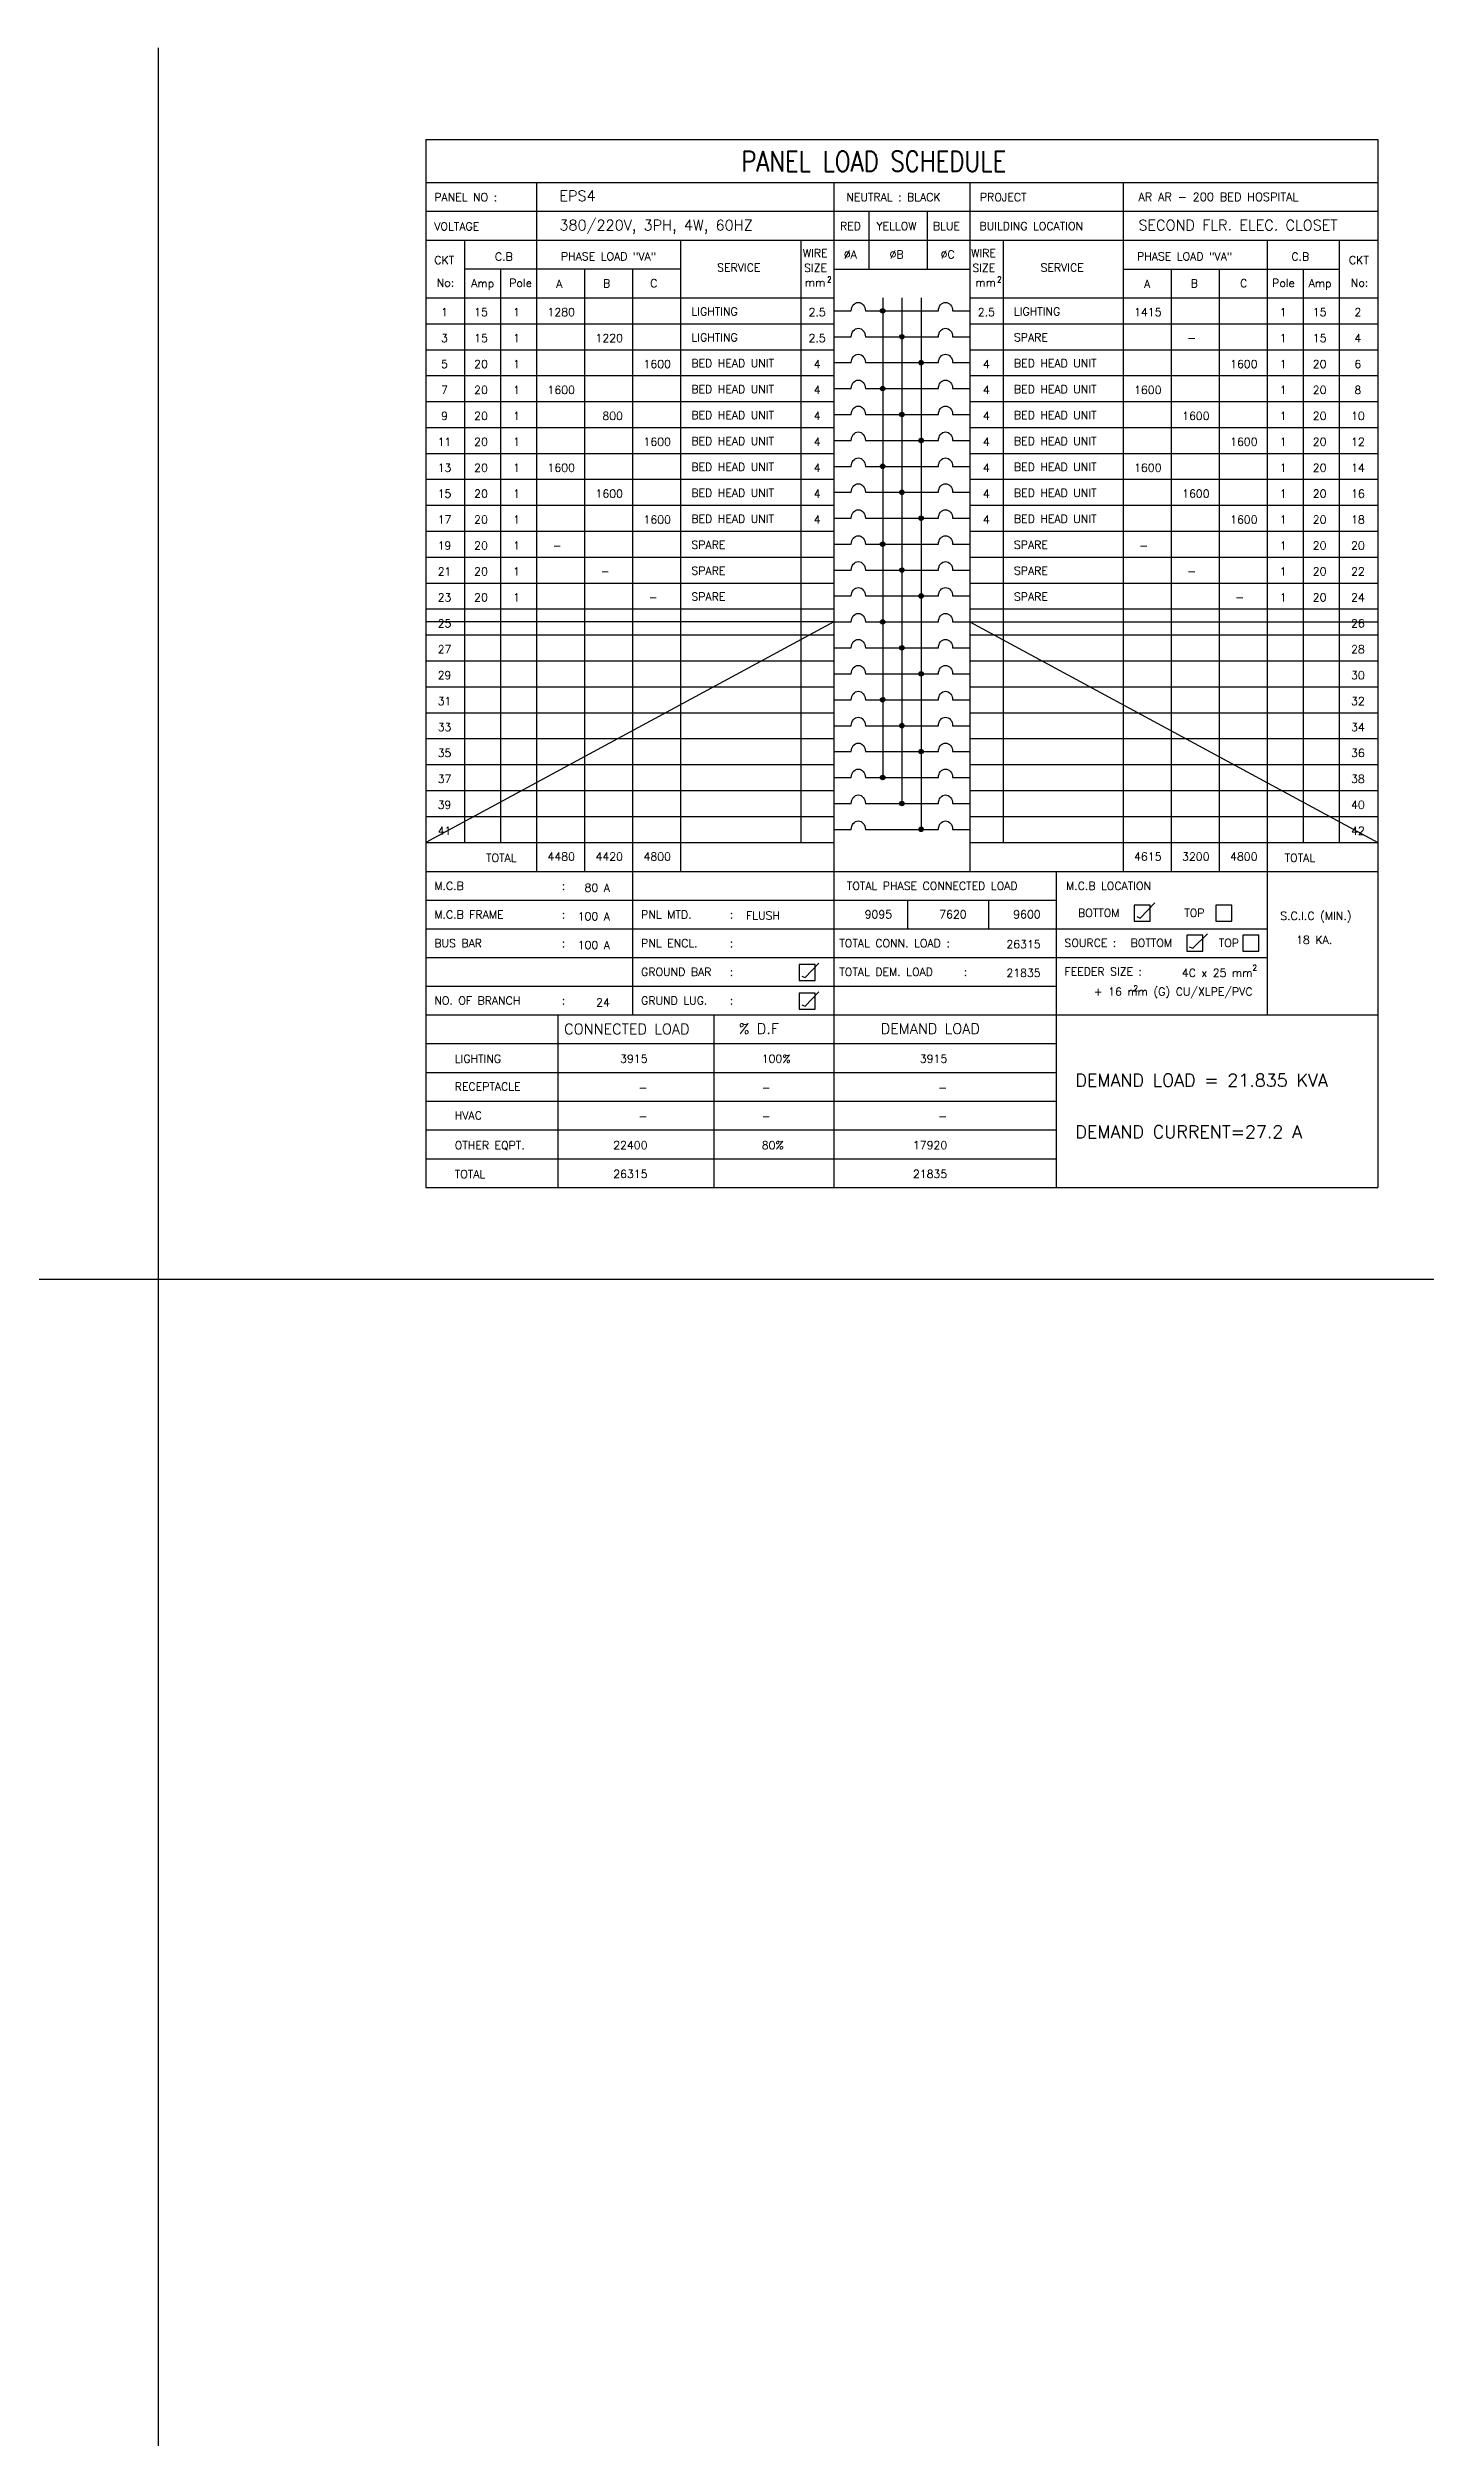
# Model space of a CAD drawing. Extents: x -114326 to -114223, y 38472 to 38552.
# Drawn here: x -114295.7 to -114265.6, y 38500.1 to 38552.2 of the extents above; entities that cross this region are included whole.
import ezdxf
from ezdxf.enums import TextEntityAlignment as Align

# ---------------------------------------------------------------- set-up
doc = ezdxf.new("R2010")
doc.units = 0
doc.header["$MEASUREMENT"] = 0
for name, color, linetype in [('BORDER', 4, 'CONTINUOUS'), ('E-TXT', 2, 'CONTINUOUS'), ('PANEL', 2, 'CONTINUOUS')]:
    doc.layers.add(name, color=color, linetype=linetype)
doc.styles.add('ROMANS', font='ROMANS.shx', dxfattribs={"height": 0.4})
pattern_1 = [(315, (90755.497567, 40591.791381), (0.00864749998874, 0.00864749998874), [])]
pattern_2 = [(315, (90755.497567, 40590.09324), (0.00864749998874, 0.00864749998874), [])]
pattern_3 = [(315, (90755.497567, 40588.395099), (0.00864749998874, 0.00864749998874), [])]
pattern_4 = [(315, (90755.497567, 40586.696957), (0.00864749998874, 0.00864749998874), [])]
pattern_5 = [(315, (90755.497567, 40584.998816), (0.00864749998874, 0.00864749998874), [])]
pattern_6 = [(315, (90755.497567, 40583.300675), (0.00864749998874, 0.00864749998874), [])]

msp = doc.modelspace()

# ---------------------------------------------------------------- hatches: boundary and pattern name
at = {"layer": 'PANEL', "linetype": 'Continuous'}
h = msp.add_hatch(dxfattribs=at)
h.set_pattern_fill('ANSI31', color=256, scale=0.068485, angle=406.041, style=0)
h.set_pattern_definition([(91.040959325, (90755.497567, 40591.791381), (-0.00855917542476, -0.00015552164567), [])])
h.paths.add_polyline_path([(-114277.479, 38546.473, 1), (-114277.381, 38546.473, 1)])
h = msp.add_hatch(dxfattribs=at)
h.set_pattern_fill('ANSI31', color=256, scale=0.097835, angle=270, style=0)
h.set_pattern_definition(pattern_1)
h.paths.add_polyline_path([(-114277.06, 38545.907, 1), (-114276.962, 38545.907, 1)])
h = msp.add_hatch(dxfattribs=at)
h.set_pattern_fill('ANSI31', color=256, scale=0.097835, angle=270, style=0)
h.set_pattern_definition(pattern_1)
h.paths.add_polyline_path([(-114276.543, 38545.341, 1), (-114276.641, 38545.341, 1)])
h = msp.add_hatch(dxfattribs=at)
h.set_pattern_fill('ANSI31', color=256, scale=0.097835, angle=270, style=0)
h.set_pattern_definition(pattern_1)
h.paths.add_polyline_path([(-114277.381, 38544.775, 1), (-114277.479, 38544.775, 1)])
h = msp.add_hatch(dxfattribs=at)
h.set_pattern_fill('ANSI31', color=256, scale=0.097835, angle=270, style=0)
h.set_pattern_definition(pattern_1)
h.paths.add_polyline_path([(-114276.962, 38544.209, 1), (-114277.06, 38544.209, 1)])
h = msp.add_hatch(dxfattribs=at)
h.set_pattern_fill('ANSI31', color=256, scale=0.097835, angle=270, style=0)
h.set_pattern_definition(pattern_1)
h.paths.add_polyline_path([(-114276.543, 38543.643, 1), (-114276.641, 38543.643, 1)])
h = msp.add_hatch(dxfattribs=at)
h.set_pattern_fill('ANSI31', color=256, scale=0.097835, angle=270, style=0)
h.set_pattern_definition(pattern_2)
h.paths.add_polyline_path([(-114277.381, 38543.077, 1), (-114277.479, 38543.077, 1)])
h = msp.add_hatch(dxfattribs=at)
h.set_pattern_fill('ANSI31', color=256, scale=0.097835, angle=270, style=0)
h.set_pattern_definition(pattern_2)
h.paths.add_polyline_path([(-114276.962, 38542.511, 1), (-114277.06, 38542.511, 1)])
h = msp.add_hatch(dxfattribs=at)
h.set_pattern_fill('ANSI31', color=256, scale=0.097835, angle=270, style=0)
h.set_pattern_definition(pattern_2)
h.paths.add_polyline_path([(-114276.543, 38541.945, 1), (-114276.641, 38541.945, 1)])
h = msp.add_hatch(dxfattribs=at)
h.set_pattern_fill('ANSI31', color=256, scale=0.097835, angle=270, style=0)
h.set_pattern_definition(pattern_3)
h.paths.add_polyline_path([(-114277.381, 38541.379, 1), (-114277.479, 38541.379, 1)])
h = msp.add_hatch(dxfattribs=at)
h.set_pattern_fill('ANSI31', color=256, scale=0.097835, angle=270, style=0)
h.set_pattern_definition(pattern_3)
h.paths.add_polyline_path([(-114276.962, 38540.813, 1), (-114277.06, 38540.813, 1)])
h = msp.add_hatch(dxfattribs=at)
h.set_pattern_fill('ANSI31', color=256, scale=0.097835, angle=270, style=0)
h.set_pattern_definition(pattern_3)
h.paths.add_polyline_path([(-114276.543, 38540.247, 1), (-114276.641, 38540.247, 1)])
h = msp.add_hatch(dxfattribs=at)
h.set_pattern_fill('ANSI31', color=256, scale=0.097835, angle=270, style=0)
h.set_pattern_definition(pattern_4)
h.paths.add_polyline_path([(-114277.381, 38539.681, 1), (-114277.479, 38539.681, 1)])
h = msp.add_hatch(dxfattribs=at)
h.set_pattern_fill('ANSI31', color=256, scale=0.097835, angle=270, style=0)
h.set_pattern_definition(pattern_4)
h.paths.add_polyline_path([(-114276.962, 38539.114, 1), (-114277.06, 38539.114, 1)])
h = msp.add_hatch(dxfattribs=at)
h.set_pattern_fill('ANSI31', color=256, scale=0.097835, angle=270, style=0)
h.set_pattern_definition(pattern_4)
h.paths.add_polyline_path([(-114276.543, 38538.548, 1), (-114276.641, 38538.548, 1)])
h = msp.add_hatch(dxfattribs=at)
h.set_pattern_fill('ANSI31', color=256, scale=0.097835, angle=270, style=0)
h.set_pattern_definition(pattern_5)
h.paths.add_polyline_path([(-114277.381, 38537.982, 1), (-114277.479, 38537.982, 1)])
h = msp.add_hatch(dxfattribs=at)
h.set_pattern_fill('ANSI31', color=256, scale=0.097835, angle=270, style=0)
h.set_pattern_definition(pattern_5)
h.paths.add_polyline_path([(-114276.962, 38537.416, 1), (-114277.06, 38537.416, 1)])
h = msp.add_hatch(dxfattribs=at)
h.set_pattern_fill('ANSI31', color=256, scale=0.097835, angle=270, style=0)
h.set_pattern_definition(pattern_5)
h.paths.add_polyline_path([(-114276.543, 38536.85, 1), (-114276.641, 38536.85, 1)])
h = msp.add_hatch(dxfattribs=at)
h.set_pattern_fill('ANSI31', color=256, scale=0.097835, angle=270, style=0)
h.set_pattern_definition(pattern_6)
h.paths.add_polyline_path([(-114277.381, 38536.284, 1), (-114277.479, 38536.284, 1)])
h = msp.add_hatch(dxfattribs=at)
h.set_pattern_fill('ANSI31', color=256, scale=0.097835, angle=270, style=0)
h.set_pattern_definition(pattern_6)
h.paths.add_polyline_path([(-114276.962, 38535.718, 1), (-114277.06, 38535.718, 1)])
h = msp.add_hatch(dxfattribs=at)
h.set_pattern_fill('ANSI31', color=256, scale=0.097835, angle=270, style=0)
h.set_pattern_definition(pattern_6)
h.paths.add_polyline_path([(-114276.543, 38535.152, 1), (-114276.641, 38535.152, 1)])

# ---------------------------------------------------------------- linework, layer by layer
at = {"layer": 'BORDER', "color": 1}
for p, q in [((-114293.253, 38552.215), (-114293.253, 38472.115)), ((-114325.736, 38525.332), (-114222.631, 38525.332))]:
    msp.add_line(p, q, dxfattribs=at)
at = {"layer": 'PANEL', "color": 6}
for p, q in [((-114287.406, 38550.215), (-114287.406, 38527.332)), ((-114287.406, 38550.215), (-114266.616, 38550.215)), ((-114266.616, 38550.215), (-114266.616, 38527.332)), ((-114287.406, 38527.332), (-114266.616, 38527.332))]:
    msp.add_line(p, q, dxfattribs=at)
at = {"layer": 'PANEL', "color": 2}
for p, q in [((-114287.406, 38549.272), (-114266.616, 38549.272)), ((-114278.496, 38549.272), (-114278.496, 38534.236)), ((-114275.526, 38549.272), (-114275.526, 38534.236)), ((-114287.406, 38548.014), (-114266.616, 38548.014)), ((-114278.496, 38547.382), (-114275.526, 38547.382)), ((-114287.406, 38534.236), (-114266.616, 38534.236))]:
    msp.add_line(p, q, dxfattribs=at)
at = {"layer": 'PANEL', "color": 11}
for p, q in [((-114284.987, 38549.272), (-114284.987, 38534.236)), ((-114272.18, 38549.272), (-114272.18, 38534.236)), ((-114286.559, 38548.014), (-114286.559, 38534.869)), ((-114281.842, 38548.014), (-114281.842, 38534.236)), ((-114279.221, 38548.014), (-114279.221, 38534.869)), ((-114274.8, 38548.014), (-114274.8, 38534.869)), ((-114269.035, 38548.014), (-114269.035, 38531.106)), ((-114267.463, 38548.014), (-114267.463, 38534.869)), ((-114281.842, 38547.385), (-114286.559, 38547.385)), ((-114285.773, 38547.385), (-114285.773, 38534.869)), ((-114283.939, 38547.385), (-114283.939, 38534.236)), ((-114282.89, 38547.385), (-114282.89, 38531.106)), ((-114272.18, 38547.385), (-114267.463, 38547.385)), ((-114271.131, 38547.385), (-114271.131, 38534.236)), ((-114270.083, 38547.385), (-114270.083, 38534.236)), ((-114268.249, 38547.385), (-114268.249, 38534.869)), ((-114287.406, 38546.756), (-114278.496, 38546.756)), ((-114275.526, 38546.756), (-114266.616, 38546.756)), ((-114287.406, 38546.19), (-114278.496, 38546.19)), ((-114275.526, 38546.19), (-114266.616, 38546.19)), ((-114287.406, 38545.624), (-114278.496, 38545.624)), ((-114275.526, 38545.624), (-114266.616, 38545.624)), ((-114287.406, 38545.058), (-114278.496, 38545.058)), ((-114275.526, 38545.058), (-114266.616, 38545.058)), ((-114287.406, 38544.492), (-114278.496, 38544.492)), ((-114275.526, 38544.492), (-114266.616, 38544.492)), ((-114287.406, 38543.926), (-114278.496, 38543.926)), ((-114275.526, 38543.926), (-114266.616, 38543.926)), ((-114287.406, 38543.36), (-114278.496, 38543.36)), ((-114275.526, 38543.36), (-114266.616, 38543.36)), ((-114287.406, 38542.794), (-114278.496, 38542.794)), ((-114275.526, 38542.794), (-114266.616, 38542.794)), ((-114287.406, 38542.228), (-114278.496, 38542.228)), ((-114275.526, 38542.228), (-114266.616, 38542.228)), ((-114287.406, 38541.662), (-114278.496, 38541.662)), ((-114275.526, 38541.662), (-114266.616, 38541.662)), ((-114287.406, 38541.096), (-114278.496, 38541.096)), ((-114275.526, 38541.096), (-114266.616, 38541.096)), ((-114287.406, 38540.53), (-114278.496, 38540.53)), ((-114275.526, 38540.53), (-114266.616, 38540.53)), ((-114287.406, 38539.964), (-114278.496, 38539.964)), ((-114275.526, 38539.964), (-114266.616, 38539.964)), ((-114287.406, 38539.397), (-114278.496, 38539.397)), ((-114275.526, 38539.397), (-114266.616, 38539.397)), ((-114287.406, 38538.831), (-114278.496, 38538.831)), ((-114275.526, 38538.831), (-114266.616, 38538.831)), ((-114287.406, 38538.265), (-114278.496, 38538.265)), ((-114275.526, 38538.265), (-114266.616, 38538.265)), ((-114287.406, 38537.699), (-114278.496, 38537.699)), ((-114275.526, 38537.699), (-114266.616, 38537.699)), ((-114287.406, 38537.133), (-114278.496, 38537.133)), ((-114275.526, 38537.133), (-114266.616, 38537.133)), ((-114287.406, 38536.567), (-114278.496, 38536.567)), ((-114275.526, 38536.567), (-114266.616, 38536.567)), ((-114287.406, 38536.001), (-114278.496, 38536.001)), ((-114275.526, 38536.001), (-114266.616, 38536.001)), ((-114287.406, 38535.435), (-114278.496, 38535.435)), ((-114275.526, 38535.435), (-114266.616, 38535.435)), ((-114287.406, 38534.869), (-114278.496, 38534.869)), ((-114275.526, 38534.869), (-114266.616, 38534.869)), ((-114278.496, 38534.236), (-114278.496, 38527.332)), ((-114273.644, 38534.236), (-114273.644, 38531.106)), ((-114287.406, 38533.61), (-114273.644, 38533.61)), ((-114276.89, 38533.61), (-114276.89, 38532.984)), ((-114275.119, 38533.61), (-114275.119, 38532.984)), ((-114287.406, 38532.984), (-114269.035, 38532.984)), ((-114287.406, 38532.358), (-114269.035, 38532.358)), ((-114287.406, 38531.732), (-114273.644, 38531.732)), ((-114287.406, 38531.106), (-114266.616, 38531.106)), ((-114284.525, 38531.106), (-114284.525, 38527.332)), ((-114281.116, 38531.106), (-114281.116, 38527.332)), ((-114273.644, 38531.106), (-114273.644, 38527.332)), ((-114287.406, 38530.477), (-114273.644, 38530.477)), ((-114287.406, 38529.848), (-114273.644, 38529.848)), ((-114287.406, 38529.219), (-114273.644, 38529.219)), ((-114287.406, 38528.59), (-114273.644, 38528.59)), ((-114287.406, 38527.961), (-114273.644, 38527.961))]:
    msp.add_line(p, q, dxfattribs=at)
at = {"layer": 'PANEL'}
for p, q in [((-114287.406, 38548.646), (-114266.616, 38548.646)), ((-114277.726, 38547.382), (-114277.726, 38548.646)), ((-114276.45, 38547.382), (-114276.45, 38548.646)), ((-114277.43, 38546.756), (-114277.43, 38536.284)), ((-114277.011, 38546.756), (-114277.011, 38535.718)), ((-114276.592, 38546.756), (-114276.592, 38535.152)), ((-114278.496, 38546.473), (-114278.117, 38546.473)), ((-114277.809, 38546.473), (-114276.213, 38546.473)), ((-114275.905, 38546.473), (-114275.526, 38546.473)), ((-114278.496, 38545.907), (-114278.117, 38545.907)), ((-114277.809, 38545.907), (-114276.213, 38545.907)), ((-114275.905, 38545.907), (-114275.526, 38545.907)), ((-114278.496, 38545.341), (-114278.117, 38545.341)), ((-114277.809, 38545.341), (-114276.213, 38545.341)), ((-114275.905, 38545.341), (-114275.526, 38545.341)), ((-114278.496, 38544.775), (-114278.117, 38544.775)), ((-114277.809, 38544.775), (-114276.213, 38544.775)), ((-114275.905, 38544.775), (-114275.526, 38544.775)), ((-114278.496, 38544.209), (-114278.117, 38544.209)), ((-114277.809, 38544.209), (-114276.213, 38544.209)), ((-114275.905, 38544.209), (-114275.526, 38544.209)), ((-114278.496, 38543.643), (-114278.117, 38543.643)), ((-114277.809, 38543.643), (-114276.213, 38543.643)), ((-114275.905, 38543.643), (-114275.526, 38543.643)), ((-114278.496, 38543.077), (-114278.117, 38543.077)), ((-114277.809, 38543.077), (-114276.213, 38543.077)), ((-114275.905, 38543.077), (-114275.526, 38543.077)), ((-114278.496, 38542.511), (-114278.117, 38542.511)), ((-114277.809, 38542.511), (-114276.213, 38542.511)), ((-114275.905, 38542.511), (-114275.526, 38542.511)), ((-114278.496, 38541.945), (-114278.117, 38541.945)), ((-114277.809, 38541.945), (-114276.213, 38541.945)), ((-114275.905, 38541.945), (-114275.526, 38541.945)), ((-114278.496, 38541.379), (-114278.117, 38541.379)), ((-114277.809, 38541.379), (-114276.213, 38541.379)), ((-114275.905, 38541.379), (-114275.526, 38541.379)), ((-114278.496, 38540.813), (-114278.117, 38540.813)), ((-114277.809, 38540.813), (-114276.213, 38540.813)), ((-114275.905, 38540.813), (-114275.526, 38540.813)), ((-114278.496, 38540.247), (-114278.117, 38540.247)), ((-114277.809, 38540.247), (-114276.213, 38540.247)), ((-114275.905, 38540.247), (-114275.526, 38540.247)), ((-114278.496, 38539.681), (-114278.117, 38539.681)), ((-114277.809, 38539.681), (-114276.213, 38539.681)), ((-114275.905, 38539.681), (-114275.526, 38539.681)), ((-114278.496, 38539.114), (-114278.117, 38539.114)), ((-114277.809, 38539.114), (-114276.213, 38539.114)), ((-114275.905, 38539.114), (-114275.526, 38539.114)), ((-114278.496, 38538.548), (-114278.117, 38538.548)), ((-114277.809, 38538.548), (-114276.213, 38538.548)), ((-114275.905, 38538.548), (-114275.526, 38538.548)), ((-114278.496, 38537.982), (-114278.117, 38537.982)), ((-114277.809, 38537.982), (-114276.213, 38537.982)), ((-114275.905, 38537.982), (-114275.526, 38537.982)), ((-114278.496, 38537.416), (-114278.117, 38537.416)), ((-114277.809, 38537.416), (-114276.213, 38537.416)), ((-114275.905, 38537.416), (-114275.526, 38537.416)), ((-114278.496, 38536.85), (-114278.117, 38536.85)), ((-114277.809, 38536.85), (-114276.213, 38536.85)), ((-114275.905, 38536.85), (-114275.526, 38536.85)), ((-114278.496, 38536.284), (-114278.117, 38536.284)), ((-114277.809, 38536.284), (-114276.213, 38536.284)), ((-114275.905, 38536.284), (-114275.526, 38536.284)), ((-114278.496, 38535.718), (-114278.117, 38535.718)), ((-114277.809, 38535.718), (-114276.213, 38535.718)), ((-114275.905, 38535.718), (-114275.526, 38535.718)), ((-114278.496, 38535.152), (-114278.117, 38535.152)), ((-114277.809, 38535.152), (-114276.213, 38535.152)), ((-114275.905, 38535.152), (-114275.526, 38535.152)), ((-114271.808, 38533.216), (-114271.489, 38533.549)), ((-114271.884, 38533.247), (-114271.808, 38533.216)), ((-114270.736, 38532.591), (-114270.661, 38532.561)), ((-114270.661, 38532.561), (-114270.342, 38532.874)), ((-114279.196, 38531.951), (-114279.121, 38531.921)), ((-114279.121, 38531.921), (-114278.822, 38532.233)), ((-114279.121, 38531.293), (-114278.822, 38531.606)), ((-114279.196, 38531.323), (-114279.121, 38531.293))]:
    msp.add_line(p, q, dxfattribs=at)
at = {"layer": 'PANEL', "color": 7}
for p, q in [((-114278.496, 38539.681), (-114287.406, 38534.869)), ((-114278.496, 38539.681), (-114287.406, 38539.681)), ((-114275.526, 38539.681), (-114266.616, 38534.869)), ((-114275.526, 38539.681), (-114266.616, 38539.681))]:
    msp.add_line(p, q, dxfattribs=at)
at = {"layer": 'PANEL', "color": 11}
for points in [[(-114271.591, 38533.5), (-114271.941, 38533.5), (-114271.941, 38533.15), (-114271.591, 38533.15)], [(-114269.807, 38533.5), (-114270.157, 38533.5), (-114270.157, 38533.15), (-114269.807, 38533.15)], [(-114270.444, 38532.844), (-114270.793, 38532.844), (-114270.793, 38532.495), (-114270.444, 38532.495)], [(-114269.217, 38532.844), (-114269.566, 38532.844), (-114269.566, 38532.495), (-114269.217, 38532.495)], [(-114278.904, 38532.204), (-114279.253, 38532.204), (-114279.253, 38531.855), (-114278.904, 38531.855)], [(-114278.904, 38531.576), (-114279.253, 38531.576), (-114279.253, 38531.227), (-114278.904, 38531.227)]]:
    msp.add_lwpolyline(points, close=True, dxfattribs=at)
at = {"layer": 'PANEL'}
for centre in [(-114277.43, 38546.473), (-114277.011, 38545.907), (-114276.592, 38545.341), (-114277.43, 38544.775), (-114277.011, 38544.209), (-114276.592, 38543.643), (-114277.43, 38543.077), (-114277.011, 38542.511), (-114276.592, 38541.945), (-114277.43, 38541.379), (-114277.011, 38540.813), (-114276.592, 38540.247), (-114277.43, 38539.681), (-114277.011, 38539.114), (-114276.592, 38538.548), (-114277.43, 38537.982), (-114277.011, 38537.416), (-114276.592, 38536.85), (-114277.43, 38536.284), (-114277.011, 38535.718), (-114276.592, 38535.152)]:
    msp.add_circle(centre, 0.0489, dxfattribs=at)
at = {"layer": 'PANEL', "extrusion": (0, 0, -1)}
for centre in [(-114277.963, 38546.473), (-114276.059, 38546.473), (-114277.963, 38545.907), (-114276.059, 38545.907), (-114277.963, 38545.341), (-114276.059, 38545.341), (-114277.963, 38544.775), (-114276.059, 38544.775), (-114277.963, 38544.209), (-114276.059, 38544.209), (-114277.963, 38543.643), (-114276.059, 38543.643), (-114277.963, 38543.077), (-114276.059, 38543.077), (-114277.963, 38542.511), (-114276.059, 38542.511), (-114277.963, 38541.945), (-114276.059, 38541.945), (-114277.963, 38541.379), (-114276.059, 38541.379), (-114277.963, 38540.813), (-114276.059, 38540.813), (-114277.963, 38540.247), (-114276.059, 38540.247), (-114277.963, 38539.681), (-114276.059, 38539.681), (-114277.963, 38539.114), (-114276.059, 38539.114), (-114277.963, 38538.548), (-114276.059, 38538.548), (-114277.963, 38537.982), (-114276.059, 38537.982), (-114277.963, 38537.416), (-114276.059, 38537.416), (-114277.963, 38536.85), (-114276.059, 38536.85), (-114277.963, 38536.284), (-114276.059, 38536.284), (-114277.963, 38535.718), (-114276.059, 38535.718), (-114277.963, 38535.152), (-114276.059, 38535.152)]:
    msp.add_ellipse(centre, major_axis=(0, 0.185), ratio=0.833333, start_param=-1.570796, end_param=1.570796, dxfattribs=at)

# ---------------------------------------------------------------- texts
at = {"layer": 'E-TXT', "style": 'ROMANS'}
for s, height, p in [('EPS4', 0.2306, (-114284.489, 38548.867)), ('AR AR - 200 BED HOSPITAL', 0.18169, (-114271.847, 38548.869)), ('380/220V, 3PH, 4W, 60HZ', 0.23061, (-114284.489, 38548.227)), ('SECOND FLR. ELEC. CLOSET', 0.23061, (-114271.847, 38548.227)), ('15', 0.1747, (-114286.351, 38546.357)), ('15', 0.1747, (-114268.04, 38546.357)), ('15', 0.1747, (-114286.351, 38545.791)), ('15', 0.1747, (-114268.04, 38545.791)), ('20', 0.1747, (-114286.351, 38545.224)), ('20', 0.1747, (-114268.04, 38545.224)), ('20', 0.1747, (-114286.351, 38544.658)), ('20', 0.1747, (-114268.04, 38544.658)), ('20', 0.1747, (-114286.351, 38544.092)), ('20', 0.1747, (-114268.04, 38544.092)), ('20', 0.1747, (-114286.351, 38543.526)), ('20', 0.1747, (-114268.04, 38543.526)), ('20', 0.1747, (-114286.351, 38542.96)), ('20', 0.1747, (-114268.04, 38542.96)), ('20', 0.1747, (-114286.351, 38542.394)), ('20', 0.1747, (-114268.04, 38542.394)), ('20', 0.1747, (-114286.351, 38541.828)), ('20', 0.1747, (-114268.04, 38541.828)), ('20', 0.1747, (-114286.351, 38541.262)), ('20', 0.1747, (-114268.04, 38541.262)), ('20', 0.1747, (-114286.351, 38540.696)), ('20', 0.1747, (-114268.04, 38540.696)), ('20', 0.1747, (-114286.351, 38540.13)), ('20', 0.1747, (-114268.04, 38540.13))]:
    msp.add_text(s, height=height, dxfattribs=at).set_placement(p)
for s, height, p in [('1', 0.175, (-114285.426, 38546.443)), ('2.5', 0.1747, (-114278.862, 38546.443)), ('2.5', 0.1747, (-114275.167, 38546.443)), ('1', 0.175, (-114268.688, 38546.443)), ('1', 0.175, (-114285.426, 38545.877)), ('2.5', 0.1747, (-114278.862, 38545.877)), ('1', 0.175, (-114268.688, 38545.877)), ('1', 0.175, (-114285.426, 38545.311)), ('4', 0.175, (-114278.862, 38545.311)), ('4', 0.175, (-114275.167, 38545.311)), ('1', 0.175, (-114268.688, 38545.311)), ('1', 0.175, (-114285.426, 38544.745)), ('4', 0.175, (-114278.862, 38544.745)), ('4', 0.175, (-114275.167, 38544.745)), ('1', 0.175, (-114268.688, 38544.745)), ('1', 0.175, (-114285.426, 38544.179)), ('4', 0.175, (-114278.862, 38544.179)), ('4', 0.175, (-114275.167, 38544.179)), ('1', 0.175, (-114268.688, 38544.179)), ('1', 0.175, (-114285.426, 38543.613)), ('4', 0.175, (-114278.862, 38543.613)), ('4', 0.175, (-114275.167, 38543.613)), ('1', 0.175, (-114268.688, 38543.613)), ('1', 0.175, (-114285.426, 38543.047)), ('4', 0.175, (-114278.862, 38543.047)), ('4', 0.175, (-114275.167, 38543.047)), ('1', 0.175, (-114268.688, 38543.047)), ('1', 0.175, (-114285.426, 38542.481)), ('4', 0.175, (-114278.862, 38542.481)), ('4', 0.175, (-114278.862, 38542.481)), ('4', 0.175, (-114275.167, 38542.481)), ('4', 0.175, (-114275.167, 38542.481)), ('1', 0.175, (-114268.688, 38542.481)), ('1', 0.175, (-114285.426, 38541.914)), ('4', 0.175, (-114278.862, 38541.914)), ('4', 0.175, (-114278.862, 38541.914)), ('4', 0.175, (-114275.167, 38541.914)), ('4', 0.175, (-114275.167, 38541.914)), ('1', 0.175, (-114268.688, 38541.914)), ('1', 0.175, (-114285.426, 38541.348)), ('1', 0.175, (-114268.688, 38541.348)), ('1', 0.175, (-114285.426, 38540.782)), ('1', 0.175, (-114268.688, 38540.782)), ('1', 0.175, (-114285.426, 38540.216)), ('1', 0.175, (-114268.688, 38540.216))]:
    msp.add_text(s, height=height, dxfattribs=at).set_placement(p, align=Align.MIDDLE)
for s, height, p in [('1280', 0.1747, (-114284.15, 38546.357)), ('1415', 0.1747, (-114271.343, 38546.357)), ('1220', 0.1747, (-114283.101, 38545.791)), ('-', 0.175, (-114270.586, 38545.791)), ('1600', 0.1747, (-114282.053, 38545.224)), ('1600', 0.1747, (-114269.246, 38545.224)), ('1600', 0.1747, (-114284.15, 38544.658)), ('1600', 0.1747, (-114271.343, 38544.658)), ('800', 0.1747, (-114283.101, 38544.092)), ('1600', 0.1747, (-114270.294, 38544.092)), ('1600', 0.1747, (-114282.053, 38543.526)), ('1600', 0.1747, (-114269.246, 38543.526)), ('1600', 0.1747, (-114284.15, 38542.96)), ('1600', 0.1747, (-114271.343, 38542.96)), ('1600', 0.1747, (-114283.101, 38542.394)), ('1600', 0.1747, (-114270.294, 38542.394)), ('1600', 0.1747, (-114282.053, 38541.828)), ('1600', 0.1747, (-114269.246, 38541.828)), ('-', 0.175, (-114284.441, 38541.262)), ('-', 0.175, (-114271.634, 38541.262)), ('-', 0.175, (-114283.393, 38540.696)), ('-', 0.175, (-114270.586, 38540.696)), ('-', 0.175, (-114282.345, 38540.13)), ('-', 0.175, (-114269.538, 38540.13)), ('4480', 0.1747, (-114284.15, 38534.47)), ('4420', 0.1747, (-114283.101, 38534.47)), ('4800', 0.1747, (-114282.053, 38534.47)), ('4615', 0.1747, (-114271.343, 38534.47)), ('3200', 0.1747, (-114270.294, 38534.47)), ('4800', 0.1747, (-114269.246, 38534.47)), ('80 A', 0.1747, (-114283.387, 38533.792)), ('100 A', 0.1747, (-114283.387, 38533.166)), ('FLUSH', 0.1747, (-114279.673, 38533.184)), ('9095', 0.1747, (-114277.226, 38533.21)), ('7620', 0.1747, (-114275.597, 38533.21)), ('9600', 0.1747, (-114273.981, 38533.21)), ('100 A', 0.1747, (-114283.387, 38532.54)), ('26315', 0.1747, (-114273.981, 38532.558)), ('21835', 0.1747, (-114273.981, 38531.932)), ('4C x 25 mm', 0.1747, (-114269.356, 38531.932)), ('2', 0.122, (-114269.256, 38532.07)), ('24', 0.1747, (-114283.387, 38531.288)), ('+ 16 mm (G) CU/XLPE/PVC', 0.17471, (-114269.356, 38531.522)), ('2', 0.122, (-114271.852, 38531.619)), ('3915', 0.1747, (-114282.565, 38530.058)), ('3915', 0.1747, (-114276.022, 38530.058)), ('-', 0.175, (-114282.565, 38529.429)), ('-', 0.175, (-114276.022, 38529.429)), ('-', 0.175, (-114282.565, 38528.8)), ('-', 0.175, (-114276.022, 38528.8)), ('22400', 0.1747, (-114282.565, 38528.171)), ('17920', 0.1747, (-114276.022, 38528.171)), ('26315', 0.1747, (-114282.565, 38527.542)), ('21835', 0.1747, (-114276.022, 38527.542))]:
    msp.add_text(s, height=height, dxfattribs=at).set_placement(p, align=Align.RIGHT)
at = {"layer": 'PANEL', "color": 6, "style": 'ROMANS', "width": 0.833333}
msp.add_text('PANEL LOAD SCHEDULE', height=0.44026, dxfattribs=at).set_placement((-114280.521, 38549.516))
at = {"layer": 'PANEL', "style": 'ROMANS'}
for s, height, p in [('PANEL NO :', 0.1747, (-114287.221, 38548.867)), ('NEUTRAL : BLACK', 0.17471, (-114278.224, 38548.867)), ('PROJECT', 0.1747, (-114275.308, 38548.867)), ('VOLTAGE', 0.1747, (-114287.221, 38548.229)), ('RED', 0.1747, (-114278.361, 38548.235)), ('YELLOW', 0.1747, (-114277.568, 38548.235)), ('BLUE', 0.1747, (-114276.334, 38548.235)), ('BUILDING LOCATION', 0.17471, (-114275.317, 38548.235)), ('CKT', 0.1747, (-114287.221, 38547.493)), ('C.B', 0.1747, (-114285.897, 38547.568)), ('PHASE LOAD "VA"', 0.17471, (-114284.457, 38547.574)), ('WIRE', 0.1747, (-114279.173, 38547.644)), ('%%CA', 0.1747, (-114278.28, 38547.616)), ('%%CB', 0.1747, (-114277.28, 38547.616)), ('%%CC', 0.1747, (-114276.165, 38547.616)), ('WIRE', 0.1747, (-114275.498, 38547.644)), ('PHASE LOAD "VA"', 0.17471, (-114271.878, 38547.574)), ('C.B', 0.1747, (-114268.508, 38547.568)), ('CKT', 0.1747, (-114267.25, 38547.493)), ('No:', 0.1747, (-114287.169, 38547)), ('Amp', 0.1747, (-114286.415, 38546.986)), ('Pole', 0.1747, (-114285.585, 38546.993)), ('A', 0.175, (-114284.559, 38546.977)), ('B', 0.175, (-114283.535, 38546.985)), ('C', 0.175, (-114282.507, 38546.987)), ('SERVICE', 0.1747, (-114281.045, 38547.329)), ('SIZE', 0.1747, (-114279.147, 38547.323)), ('mm', 0.1747, (-114279.131, 38547.002)), ('SIZE', 0.1747, (-114275.473, 38547.323)), ('mm', 0.1747, (-114275.407, 38547.002)), ('SERVICE', 0.1747, (-114273.984, 38547.329)), ('A', 0.175, (-114271.723, 38546.977)), ('B', 0.175, (-114270.705, 38546.985)), ('C', 0.175, (-114269.628, 38546.987)), ('Pole', 0.1747, (-114268.928, 38546.993)), ('Amp', 0.1747, (-114268.13, 38546.986)), ('No:', 0.1747, (-114267.21, 38547)), ('LIGHTING', 0.1747, (-114281.607, 38546.372)), ('LIGHTING', 0.1747, (-114274.565, 38546.372)), ('LIGHTING', 0.1747, (-114281.607, 38545.806)), ('SPARE', 0.1747, (-114274.565, 38545.806)), ('BED HEAD UNIT', 0.17471, (-114281.607, 38545.24)), ('BED HEAD UNIT', 0.17471, (-114274.565, 38545.24)), ('BED HEAD UNIT', 0.17471, (-114281.607, 38544.674)), ('BED HEAD UNIT', 0.17471, (-114274.565, 38544.674)), ('BED HEAD UNIT', 0.17471, (-114281.607, 38544.108)), ('BED HEAD UNIT', 0.17471, (-114274.565, 38544.108)), ('BED HEAD UNIT', 0.17471, (-114281.607, 38543.542)), ('BED HEAD UNIT', 0.17471, (-114274.565, 38543.542)), ('BED HEAD UNIT', 0.17471, (-114281.607, 38542.976)), ('BED HEAD UNIT', 0.17471, (-114274.565, 38542.976)), ('BED HEAD UNIT', 0.17471, (-114281.607, 38542.41)), ('BED HEAD UNIT', 0.17471, (-114274.565, 38542.41)), ('BED HEAD UNIT', 0.17471, (-114281.607, 38541.844)), ('BED HEAD UNIT', 0.17471, (-114274.565, 38541.844)), ('SPARE', 0.1747, (-114281.607, 38541.278)), ('SPARE', 0.1747, (-114274.565, 38541.278)), ('SPARE', 0.1747, (-114281.607, 38540.712)), ('SPARE', 0.1747, (-114274.565, 38540.712)), ('SPARE', 0.1747, (-114281.607, 38540.146)), ('SPARE', 0.1747, (-114274.565, 38540.146)), ('TOTAL', 0.1747, (-114286.091, 38534.443)), ('TOTAL', 0.1747, (-114268.654, 38534.443)), ('M.C.B', 0.1747, (-114287.221, 38533.831)), (':', 0.175, (-114284.439, 38533.831)), ('TOTAL PHASE CONNECTED LOAD', 0.17471, (-114278.214, 38533.831)), ('M.C.B LOCATION', 0.17471, (-114273.428, 38533.831)), ('M.C.B FRAME', 0.17471, (-114287.221, 38533.205)), (':', 0.175, (-114284.439, 38533.205)), ('PNL MTD.', 0.1747, (-114282.705, 38533.205)), (':', 0.175, (-114280.771, 38533.205)), ('BOTTOM', 0.1747, (-114273.166, 38533.242)), ('TOP', 0.1747, (-114270.846, 38533.242)), ('S.C.I.C (MIN.)', 0.17471, (-114268.75, 38533.176)), ('BUS BAR', 0.1747, (-114287.221, 38532.579)), (':', 0.175, (-114284.439, 38532.579)), ('PNL ENCL.', 0.1747, (-114282.705, 38532.579)), (':', 0.175, (-114280.771, 38532.579)), ('TOTAL CONN. LOAD :', 0.17471, (-114278.378, 38532.579)), ('SOURCE :', 0.1747, (-114273.461, 38532.586)), ('BOTTOM', 0.1747, (-114272.018, 38532.586)), ('TOP', 0.1747, (-114270.092, 38532.586)), ('18 KA.', 0.1747, (-114268.404, 38532.652)), ('GROUND BAR', 0.1747, (-114282.705, 38531.953)), (':', 0.175, (-114280.771, 38531.953)), ('TOTAL DEM. LOAD ', 0.17471, (-114278.378, 38531.953)), (':', 0.175, (-114275.657, 38531.953)), ('FEEDER SIZE :', 0.17471, (-114273.461, 38531.96)), ('NO. OF BRANCH', 0.17471, (-114287.221, 38531.327)), (':', 0.175, (-114284.439, 38531.327)), ('GRUND LUG.', 0.1747, (-114282.705, 38531.327)), (':', 0.175, (-114280.771, 38531.327)), ('CONNECTED LOAD', 0.23061, (-114284.385, 38530.679)), ('% D.F', 0.2306, (-114280.574, 38530.686)), ('DEMAND LOAD', 0.23061, (-114277.473, 38530.686)), ('LIGHTING', 0.1747, (-114286.774, 38530.057)), ('100%', 0.1747, (-114280.071, 38530.057)), ('RECEPTACLE', 0.1747, (-114286.774, 38529.449)), ('-', 0.175, (-114280.071, 38529.428)), ('DEMAND LOAD = 21.835 KVA', 0.27953, (-114273.224, 38529.536)), ('HVAC', 0.1747, (-114286.774, 38528.82)), ('-', 0.175, (-114280.071, 38528.799)), ('OTHER EQPT.', 0.17471, (-114286.774, 38528.168)), ('80%', 0.1747, (-114280.071, 38528.17)), ('DEMAND CURRENT=27.2 A', 0.27953, (-114273.224, 38528.409)), ('TOTAL', 0.1747, (-114286.774, 38527.539))]:
    msp.add_text(s, height=height, dxfattribs=at).set_placement(p)
at = {"layer": 'PANEL', "style": 'ROMANS', "width": 0.833333}
for p in [(-114278.643, 38547.091), (-114274.93, 38547.091)]:
    msp.add_text('2', height=0.132, dxfattribs=at).set_placement(p)
at = {"layer": 'PANEL', "style": 'ROMANS'}
for s, height, p in [('1', 0.175, (-114286.998, 38546.443)), ('2', 0.175, (-114267.055, 38546.443)), ('3', 0.175, (-114286.998, 38545.877)), ('4', 0.175, (-114267.055, 38545.877)), ('5', 0.175, (-114286.998, 38545.311)), ('6', 0.175, (-114267.055, 38545.311)), ('7', 0.175, (-114286.998, 38544.745)), ('8', 0.175, (-114267.055, 38544.745)), ('9', 0.175, (-114286.998, 38544.179)), ('10', 0.1747, (-114267.055, 38544.179)), ('11', 0.1747, (-114286.998, 38543.613)), ('12', 0.1747, (-114267.055, 38543.613)), ('13', 0.1747, (-114286.998, 38543.047)), ('14', 0.1747, (-114267.055, 38543.047)), ('15', 0.1747, (-114286.998, 38542.481)), ('16', 0.1747, (-114267.055, 38542.481)), ('17', 0.1747, (-114286.998, 38541.914)), ('18', 0.1747, (-114267.055, 38541.914)), ('19', 0.1747, (-114286.998, 38541.348)), ('20', 0.1747, (-114267.055, 38541.348)), ('21', 0.1747, (-114286.998, 38540.782)), ('22', 0.1747, (-114267.055, 38540.782)), ('23', 0.1747, (-114286.998, 38540.216)), ('24', 0.1747, (-114267.055, 38540.216)), ('25', 0.1747, (-114286.998, 38539.65)), ('26', 0.1747, (-114267.055, 38539.65)), ('27', 0.1747, (-114286.998, 38539.084)), ('28', 0.1747, (-114267.055, 38539.084)), ('29', 0.1747, (-114286.998, 38538.518)), ('30', 0.1747, (-114267.055, 38538.518)), ('31', 0.1747, (-114286.998, 38537.952)), ('32', 0.1747, (-114267.055, 38537.952)), ('33', 0.1747, (-114286.998, 38537.386)), ('34', 0.1747, (-114267.055, 38537.386)), ('35', 0.1747, (-114286.998, 38536.82)), ('36', 0.1747, (-114267.055, 38536.82)), ('37', 0.1747, (-114286.998, 38536.254)), ('38', 0.1747, (-114267.055, 38536.254)), ('39', 0.1747, (-114286.998, 38535.688)), ('40', 0.1747, (-114267.055, 38535.688)), ('41', 0.1747, (-114286.998, 38535.122)), ('42', 0.1747, (-114267.055, 38535.122))]:
    msp.add_text(s, height=height, dxfattribs=at).set_placement(p, align=Align.MIDDLE)

doc.saveas('drawing.dxf')
